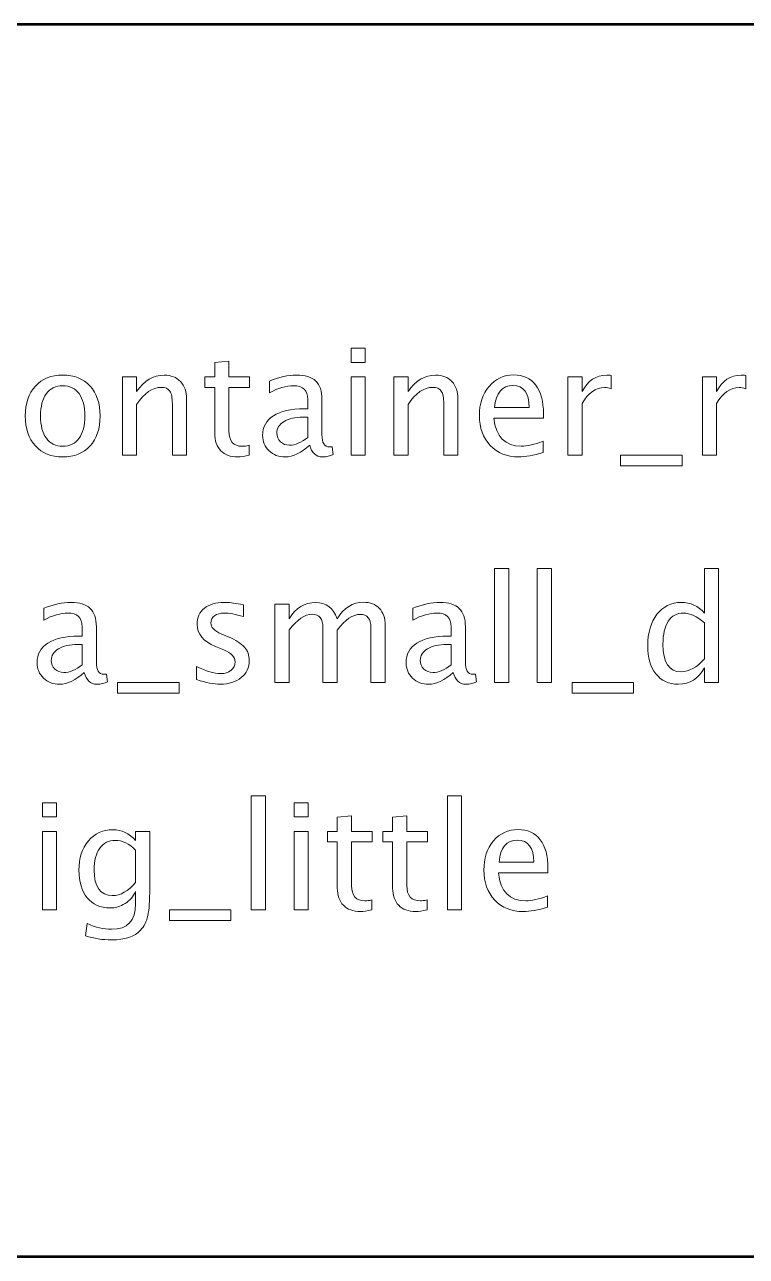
# Model space of a CAD drawing. Header units: centimetres. Extents: x -13.7 to 13.7, y -3.1 to 3.1.
# Drawn here: x -7.059 to -4.304, y -2.35 to 2.35 of the extents above; entities that cross this region are included whole.
import ezdxf

# ---------------------------------------------------------------- set-up
doc = ezdxf.new("R2010")
doc.units = ezdxf.units.CM
doc.header["$MEASUREMENT"] = 0
doc.layers.add('Layer 1', color=7, linetype='Continuous')

msp = doc.modelspace()

# ---------------------------------------------------------------- linework, layer by layer
at = {"layer": 'Layer 1', "lineweight": 53}
msp.add_open_spline([(-13.725, -1.85), (-13.725, -1.85), (-13.725, 1.85), (-13.725, 1.85), (-13.725, 1.85), (-13.725, 2.12614), (-13.50114, 2.35), (-13.225, 2.35), (-13.225, 2.35), (-13.225, 2.35), (-2.025, 2.35), (-2.025, 2.35), (-2.025, 2.35), (-1.74886, 2.35), (-1.525, 2.12614), (-1.525, 1.85), (-1.525, 1.85), (-1.525, 1.85), (-1.525, -1.85), (-1.525, -1.85), (-1.525, -1.85), (-1.525, -2.12614), (-1.74886, -2.35), (-2.025, -2.35), (-2.025, -2.35), (-2.025, -2.35), (-13.225, -2.35), (-13.225, -2.35), (-13.225, -2.35), (-13.50114, -2.35), (-13.725, -2.12614), (-13.725, -1.85)], degree=3, knots=[0, 0, 0, 0, 0.1111111, 0.1111111, 0.1111111, 0.1111111, 0.2222222, 0.2222222, 0.2222222, 0.2222222, 0.3333333, 0.3333333, 0.3333333, 0.3333333, 0.4444444, 0.4444444, 0.4444444, 0.4444444, 0.5555556, 0.5555556, 0.5555556, 0.5555556, 0.6666667, 0.6666667, 0.6666667, 0.6666667, 0.7777778, 0.7777778, 0.7777778, 0.7777778, 1, 1, 1, 1], dxfattribs=at)
at = {"layer": 'Layer 1', "color": 5, "lineweight": 9}
for points, knots in [([(-5.81311, 1.06123), (-5.81311, 1.06123), (-5.81311, 1.11542), (-5.81311, 1.11542), (-5.81311, 1.11542), (-5.81311, 1.11542), (-5.75893, 1.11542), (-5.75893, 1.11542), (-5.75893, 1.11542), (-5.75893, 1.11542), (-5.75893, 1.06123), (-5.75893, 1.06123), (-5.75893, 1.06123), (-5.75893, 1.06123), (-5.81311, 1.06123), (-5.81311, 1.06123)], [0, 0, 0, 0, 0.2, 0.2, 0.2, 0.2, 0.4, 0.4, 0.4, 0.4, 0.6, 0.6, 0.6, 0.6, 1, 1, 1, 1]), ([(-6.2021, 0.70742), (-6.21885, 0.70281), (-6.23343, 0.70056), (-6.24575, 0.70056), (-6.24575, 0.70056), (-6.27341, 0.70056), (-6.29495, 0.70846), (-6.31038, 0.72426), (-6.31038, 0.72426), (-6.3259, 0.74007), (-6.33362, 0.76199), (-6.33362, 0.79011), (-6.33362, 0.79011), (-6.33362, 0.79011), (-6.33362, 0.96584), (-6.33362, 0.96584), (-6.33362, 0.96584), (-6.33362, 0.96584), (-6.37106, 0.96584), (-6.37106, 0.96584), (-6.37106, 0.96584), (-6.37106, 0.96584), (-6.37106, 1.00648), (-6.37106, 1.00648), (-6.37106, 1.00648), (-6.37106, 1.00648), (-6.33362, 1.00648), (-6.33362, 1.00648), (-6.33362, 1.00648), (-6.33362, 1.00648), (-6.33362, 1.06058), (-6.33362, 1.06058), (-6.33362, 1.06058), (-6.33362, 1.06058), (-6.27943, 1.06575), (-6.27943, 1.06575), (-6.27943, 1.06575), (-6.27943, 1.06575), (-6.27943, 1.00648), (-6.27943, 1.00648), (-6.27943, 1.00648), (-6.27943, 1.00648), (-6.20097, 1.00648), (-6.20097, 1.00648), (-6.20097, 1.00648), (-6.20097, 1.00648), (-6.20097, 0.96584), (-6.20097, 0.96584), (-6.20097, 0.96584), (-6.20097, 0.96584), (-6.27943, 0.96584), (-6.27943, 0.96584), (-6.27943, 0.96584), (-6.27943, 0.96584), (-6.27943, 0.7999), (-6.27943, 0.7999), (-6.27943, 0.7999), (-6.27943, 0.76076), (-6.2624, 0.7412), (-6.22844, 0.7412), (-6.22844, 0.7412), (-6.2212, 0.7412), (-6.21245, 0.74242), (-6.2021, 0.74477), (-6.2021, 0.74477), (-6.2021, 0.74477), (-6.2021, 0.70742), (-6.2021, 0.70742)], [0, 0, 0, 0, 0.0555556, 0.0555556, 0.0555556, 0.0555556, 0.1111111, 0.1111111, 0.1111111, 0.1111111, 0.1666667, 0.1666667, 0.1666667, 0.1666667, 0.2222222, 0.2222222, 0.2222222, 0.2222222, 0.2777778, 0.2777778, 0.2777778, 0.2777778, 0.3333333, 0.3333333, 0.3333333, 0.3333333, 0.3888889, 0.3888889, 0.3888889, 0.3888889, 0.4444444, 0.4444444, 0.4444444, 0.4444444, 0.5, 0.5, 0.5, 0.5, 0.5555556, 0.5555556, 0.5555556, 0.5555556, 0.6111111, 0.6111111, 0.6111111, 0.6111111, 0.6666667, 0.6666667, 0.6666667, 0.6666667, 0.7222222, 0.7222222, 0.7222222, 0.7222222, 0.7777778, 0.7777778, 0.7777778, 0.7777778, 0.8333333, 0.8333333, 0.8333333, 0.8333333, 0.8888889, 0.8888889, 0.8888889, 0.8888889, 1, 1, 1, 1]), ([(-6.91386, 0.70056), (-6.95779, 0.70056), (-6.9926, 0.71457), (-7.01818, 0.74261), (-7.01818, 0.74261), (-7.04387, 0.77064), (-7.05666, 0.80874), (-7.05666, 0.85681), (-7.05666, 0.85681), (-7.05666, 0.90479), (-7.04387, 0.9428), (-7.01818, 0.97074), (-7.01818, 0.97074), (-6.9926, 0.99868), (-6.95779, 1.01269), (-6.91386, 1.01269), (-6.91386, 1.01269), (-6.86992, 1.01269), (-6.83512, 0.99868), (-6.80953, 0.97074), (-6.80953, 0.97074), (-6.78385, 0.9428), (-6.77105, 0.90479), (-6.77105, 0.85681), (-6.77105, 0.85681), (-6.77105, 0.80874), (-6.78385, 0.77064), (-6.80953, 0.74261), (-6.80953, 0.74261), (-6.83512, 0.71457), (-6.86992, 0.70056), (-6.91386, 0.70056)], [0, 0, 0, 0, 0.1111111, 0.1111111, 0.1111111, 0.1111111, 0.2222222, 0.2222222, 0.2222222, 0.2222222, 0.3333333, 0.3333333, 0.3333333, 0.3333333, 0.4444444, 0.4444444, 0.4444444, 0.4444444, 0.5555556, 0.5555556, 0.5555556, 0.5555556, 0.6666667, 0.6666667, 0.6666667, 0.6666667, 0.7777778, 0.7777778, 0.7777778, 0.7777778, 1, 1, 1, 1]), ([(-6.6862, 0.70733), (-6.6862, 0.70733), (-6.6862, 1.00648), (-6.6862, 1.00648), (-6.6862, 1.00648), (-6.6862, 1.00648), (-6.63202, 1.00648), (-6.63202, 1.00648), (-6.63202, 1.00648), (-6.63202, 1.00648), (-6.63202, 0.94995), (-6.63202, 0.94995), (-6.63202, 0.94995), (-6.60333, 0.99181), (-6.56814, 1.01269), (-6.52656, 1.01269), (-6.52656, 1.01269), (-6.50041, 1.01269), (-6.47962, 1.00451), (-6.46428, 0.98804), (-6.46428, 0.98804), (-6.44895, 0.97168), (-6.44124, 0.94957), (-6.44124, 0.92191), (-6.44124, 0.92191), (-6.44124, 0.92191), (-6.44124, 0.70733), (-6.44124, 0.70733), (-6.44124, 0.70733), (-6.44124, 0.70733), (-6.49542, 0.70733), (-6.49542, 0.70733), (-6.49542, 0.70733), (-6.49542, 0.70733), (-6.49542, 0.90423), (-6.49542, 0.90423), (-6.49542, 0.90423), (-6.49542, 0.92643), (-6.49872, 0.94223), (-6.50521, 0.95164), (-6.50521, 0.95164), (-6.51179, 0.96114), (-6.52261, 0.96584), (-6.53776, 0.96584), (-6.53776, 0.96584), (-6.57106, 0.96584), (-6.60248, 0.94411), (-6.63202, 0.90065), (-6.63202, 0.90065), (-6.63202, 0.90065), (-6.63202, 0.70733), (-6.63202, 0.70733), (-6.63202, 0.70733), (-6.63202, 0.70733), (-6.6862, 0.70733), (-6.6862, 0.70733)], [0, 0, 0, 0, 0.0666667, 0.0666667, 0.0666667, 0.0666667, 0.1333333, 0.1333333, 0.1333333, 0.1333333, 0.2, 0.2, 0.2, 0.2, 0.2666667, 0.2666667, 0.2666667, 0.2666667, 0.3333333, 0.3333333, 0.3333333, 0.3333333, 0.4, 0.4, 0.4, 0.4, 0.4666667, 0.4666667, 0.4666667, 0.4666667, 0.5333333, 0.5333333, 0.5333333, 0.5333333, 0.6, 0.6, 0.6, 0.6, 0.6666667, 0.6666667, 0.6666667, 0.6666667, 0.7333333, 0.7333333, 0.7333333, 0.7333333, 0.8, 0.8, 0.8, 0.8, 0.8666667, 0.8666667, 0.8666667, 0.8666667, 1, 1, 1, 1]), ([(-5.97059, 0.74543), (-6.00314, 0.71551), (-6.03446, 0.70056), (-6.06457, 0.70056), (-6.06457, 0.70056), (-6.08931, 0.70056), (-6.10991, 0.70827), (-6.12618, 0.72379), (-6.12618, 0.72379), (-6.14255, 0.73931), (-6.15074, 0.75888), (-6.15074, 0.78249), (-6.15074, 0.78249), (-6.15074, 0.81514), (-6.137, 0.84026), (-6.10953, 0.85775), (-6.10953, 0.85775), (-6.08206, 0.87525), (-6.04265, 0.884), (-5.99128, 0.884), (-5.99128, 0.884), (-5.99128, 0.884), (-5.97858, 0.884), (-5.97858, 0.884), (-5.97858, 0.884), (-5.97858, 0.884), (-5.97858, 0.92003), (-5.97858, 0.92003), (-5.97858, 0.92003), (-5.97858, 0.95474), (-5.99665, 0.97205), (-6.03286, 0.97205), (-6.03286, 0.97205), (-6.0609, 0.97205), (-6.09157, 0.96321), (-6.12477, 0.94552), (-6.12477, 0.94552), (-6.12477, 0.94552), (-6.12477, 0.99011), (-6.12477, 0.99011), (-6.12477, 0.99011), (-6.08827, 1.00517), (-6.05384, 1.01269), (-6.02158, 1.01269), (-6.02158, 1.01269), (-5.98837, 1.01269), (-5.96381, 1.00517), (-5.9481, 0.99002), (-5.9481, 0.99002), (-5.9323, 0.97487), (-5.9244, 0.95154), (-5.9244, 0.92003), (-5.9244, 0.92003), (-5.9244, 0.92003), (-5.9244, 0.78485), (-5.9244, 0.78485), (-5.9244, 0.78485), (-5.9244, 0.7539), (-5.9149, 0.73837), (-5.8958, 0.73837), (-5.8958, 0.73837), (-5.89345, 0.73837), (-5.88997, 0.73875), (-5.88536, 0.7395), (-5.88536, 0.7395), (-5.88536, 0.7395), (-5.8815, 0.7094), (-5.8815, 0.7094), (-5.8815, 0.7094), (-5.89382, 0.70347), (-5.90737, 0.70056), (-5.92223, 0.70056), (-5.92223, 0.70056), (-5.94754, 0.70056), (-5.96363, 0.71551), (-5.97059, 0.74543)], [0, 0, 0, 0, 0.05, 0.05, 0.05, 0.05, 0.1, 0.1, 0.1, 0.1, 0.15, 0.15, 0.15, 0.15, 0.2, 0.2, 0.2, 0.2, 0.25, 0.25, 0.25, 0.25, 0.3, 0.3, 0.3, 0.3, 0.35, 0.35, 0.35, 0.35, 0.4, 0.4, 0.4, 0.4, 0.45, 0.45, 0.45, 0.45, 0.5, 0.5, 0.5, 0.5, 0.55, 0.55, 0.55, 0.55, 0.6, 0.6, 0.6, 0.6, 0.65, 0.65, 0.65, 0.65, 0.7, 0.7, 0.7, 0.7, 0.75, 0.75, 0.75, 0.75, 0.8, 0.8, 0.8, 0.8, 0.85, 0.85, 0.85, 0.85, 0.9, 0.9, 0.9, 0.9, 1, 1, 1, 1]), ([(-5.81311, 0.70733), (-5.81311, 0.70733), (-5.81311, 1.00648), (-5.81311, 1.00648), (-5.81311, 1.00648), (-5.81311, 1.00648), (-5.75893, 1.00648), (-5.75893, 1.00648), (-5.75893, 1.00648), (-5.75893, 1.00648), (-5.75893, 0.70733), (-5.75893, 0.70733), (-5.75893, 0.70733), (-5.75893, 0.70733), (-5.81311, 0.70733), (-5.81311, 0.70733)], [0, 0, 0, 0, 0.2, 0.2, 0.2, 0.2, 0.4, 0.4, 0.4, 0.4, 0.6, 0.6, 0.6, 0.6, 1, 1, 1, 1]), ([(-5.64999, 0.70733), (-5.64999, 0.70733), (-5.64999, 1.00648), (-5.64999, 1.00648), (-5.64999, 1.00648), (-5.64999, 1.00648), (-5.59581, 1.00648), (-5.59581, 1.00648), (-5.59581, 1.00648), (-5.59581, 1.00648), (-5.59581, 0.94995), (-5.59581, 0.94995), (-5.59581, 0.94995), (-5.56712, 0.99181), (-5.53193, 1.01269), (-5.49035, 1.01269), (-5.49035, 1.01269), (-5.4642, 1.01269), (-5.44341, 1.00451), (-5.42807, 0.98804), (-5.42807, 0.98804), (-5.41274, 0.97168), (-5.40503, 0.94957), (-5.40503, 0.92191), (-5.40503, 0.92191), (-5.40503, 0.92191), (-5.40503, 0.70733), (-5.40503, 0.70733), (-5.40503, 0.70733), (-5.40503, 0.70733), (-5.45921, 0.70733), (-5.45921, 0.70733), (-5.45921, 0.70733), (-5.45921, 0.70733), (-5.45921, 0.90423), (-5.45921, 0.90423), (-5.45921, 0.90423), (-5.45921, 0.92643), (-5.46251, 0.94223), (-5.469, 0.95164), (-5.469, 0.95164), (-5.47558, 0.96114), (-5.4864, 0.96584), (-5.50155, 0.96584), (-5.50155, 0.96584), (-5.53485, 0.96584), (-5.56627, 0.94411), (-5.59581, 0.90065), (-5.59581, 0.90065), (-5.59581, 0.90065), (-5.59581, 0.70733), (-5.59581, 0.70733), (-5.59581, 0.70733), (-5.59581, 0.70733), (-5.64999, 0.70733), (-5.64999, 0.70733)], [0, 0, 0, 0, 0.0666667, 0.0666667, 0.0666667, 0.0666667, 0.1333333, 0.1333333, 0.1333333, 0.1333333, 0.2, 0.2, 0.2, 0.2, 0.2666667, 0.2666667, 0.2666667, 0.2666667, 0.3333333, 0.3333333, 0.3333333, 0.3333333, 0.4, 0.4, 0.4, 0.4, 0.4666667, 0.4666667, 0.4666667, 0.4666667, 0.5333333, 0.5333333, 0.5333333, 0.5333333, 0.6, 0.6, 0.6, 0.6, 0.6666667, 0.6666667, 0.6666667, 0.6666667, 0.7333333, 0.7333333, 0.7333333, 0.7333333, 0.8, 0.8, 0.8, 0.8, 0.8666667, 0.8666667, 0.8666667, 0.8666667, 1, 1, 1, 1]), ([(-5.0801, 0.71693), (-5.1165, 0.70601), (-5.14764, 0.70056), (-5.17361, 0.70056), (-5.17361, 0.70056), (-5.21791, 0.70056), (-5.25394, 0.71523), (-5.2817, 0.74449), (-5.2817, 0.74449), (-5.30945, 0.77375), (-5.32337, 0.81166), (-5.32337, 0.85832), (-5.32337, 0.85832), (-5.32337, 0.90357), (-5.31114, 0.94073), (-5.28659, 0.96979), (-5.28659, 0.96979), (-5.26203, 0.99877), (-5.23061, 1.01326), (-5.19233, 1.01326), (-5.19233, 1.01326), (-5.15611, 1.01326), (-5.12807, 1.00037), (-5.10832, 0.97459), (-5.10832, 0.97459), (-5.08856, 0.94882), (-5.07869, 0.91232), (-5.07869, 0.865), (-5.07869, 0.865), (-5.07869, 0.865), (-5.07897, 0.84844), (-5.07897, 0.84844), (-5.07897, 0.84844), (-5.07897, 0.84844), (-5.26806, 0.84844), (-5.26806, 0.84844), (-5.26806, 0.84844), (-5.26015, 0.77694), (-5.22525, 0.7412), (-5.16345, 0.7412), (-5.16345, 0.7412), (-5.14077, 0.7412), (-5.11302, 0.74759), (-5.0801, 0.76039), (-5.0801, 0.76039), (-5.0801, 0.76039), (-5.0801, 0.71693), (-5.0801, 0.71693)], [0, 0, 0, 0, 0.0769231, 0.0769231, 0.0769231, 0.0769231, 0.1538462, 0.1538462, 0.1538462, 0.1538462, 0.2307692, 0.2307692, 0.2307692, 0.2307692, 0.3076923, 0.3076923, 0.3076923, 0.3076923, 0.3846154, 0.3846154, 0.3846154, 0.3846154, 0.4615385, 0.4615385, 0.4615385, 0.4615385, 0.5384615, 0.5384615, 0.5384615, 0.5384615, 0.6153846, 0.6153846, 0.6153846, 0.6153846, 0.6923077, 0.6923077, 0.6923077, 0.6923077, 0.7692308, 0.7692308, 0.7692308, 0.7692308, 0.8461538, 0.8461538, 0.8461538, 0.8461538, 1, 1, 1, 1]), ([(-4.98517, 0.70733), (-4.98517, 0.70733), (-4.98517, 1.00648), (-4.98517, 1.00648), (-4.98517, 1.00648), (-4.98517, 1.00648), (-4.93099, 1.00648), (-4.93099, 1.00648), (-4.93099, 1.00648), (-4.93099, 1.00648), (-4.93099, 0.94995), (-4.93099, 0.94995), (-4.93099, 0.94995), (-4.90944, 0.99181), (-4.87821, 1.01269), (-4.8372, 1.01269), (-4.8372, 1.01269), (-4.83165, 1.01269), (-4.82581, 1.01222), (-4.81979, 1.01128), (-4.81979, 1.01128), (-4.81979, 1.01128), (-4.81979, 0.96058), (-4.81979, 0.96058), (-4.81979, 0.96058), (-4.8292, 0.96368), (-4.83748, 0.96528), (-4.84463, 0.96528), (-4.84463, 0.96528), (-4.87906, 0.96528), (-4.90785, 0.94496), (-4.93099, 0.90423), (-4.93099, 0.90423), (-4.93099, 0.90423), (-4.93099, 0.70733), (-4.93099, 0.70733), (-4.93099, 0.70733), (-4.93099, 0.70733), (-4.98517, 0.70733), (-4.98517, 0.70733)], [0, 0, 0, 0, 0.0909091, 0.0909091, 0.0909091, 0.0909091, 0.1818182, 0.1818182, 0.1818182, 0.1818182, 0.2727273, 0.2727273, 0.2727273, 0.2727273, 0.3636364, 0.3636364, 0.3636364, 0.3636364, 0.4545455, 0.4545455, 0.4545455, 0.4545455, 0.5454545, 0.5454545, 0.5454545, 0.5454545, 0.6363636, 0.6363636, 0.6363636, 0.6363636, 0.7272727, 0.7272727, 0.7272727, 0.7272727, 0.8181818, 0.8181818, 0.8181818, 0.8181818, 1, 1, 1, 1]), ([(-4.472, 0.70733), (-4.472, 0.70733), (-4.472, 1.00648), (-4.472, 1.00648), (-4.472, 1.00648), (-4.472, 1.00648), (-4.41782, 1.00648), (-4.41782, 1.00648), (-4.41782, 1.00648), (-4.41782, 1.00648), (-4.41782, 0.94995), (-4.41782, 0.94995), (-4.41782, 0.94995), (-4.39627, 0.99181), (-4.36504, 1.01269), (-4.32403, 1.01269), (-4.32403, 1.01269), (-4.31848, 1.01269), (-4.31264, 1.01222), (-4.30662, 1.01128), (-4.30662, 1.01128), (-4.30662, 1.01128), (-4.30662, 0.96058), (-4.30662, 0.96058), (-4.30662, 0.96058), (-4.31603, 0.96368), (-4.32431, 0.96528), (-4.33146, 0.96528), (-4.33146, 0.96528), (-4.36589, 0.96528), (-4.39468, 0.94496), (-4.41782, 0.90423), (-4.41782, 0.90423), (-4.41782, 0.90423), (-4.41782, 0.70733), (-4.41782, 0.70733), (-4.41782, 0.70733), (-4.41782, 0.70733), (-4.472, 0.70733), (-4.472, 0.70733)], [0, 0, 0, 0, 0.0909091, 0.0909091, 0.0909091, 0.0909091, 0.1818182, 0.1818182, 0.1818182, 0.1818182, 0.2727273, 0.2727273, 0.2727273, 0.2727273, 0.3636364, 0.3636364, 0.3636364, 0.3636364, 0.4545455, 0.4545455, 0.4545455, 0.4545455, 0.5454545, 0.5454545, 0.5454545, 0.5454545, 0.6363636, 0.6363636, 0.6363636, 0.6363636, 0.7272727, 0.7272727, 0.7272727, 0.7272727, 0.8181818, 0.8181818, 0.8181818, 0.8181818, 1, 1, 1, 1]), ([(-6.91395, 0.7412), (-6.88714, 0.7412), (-6.86626, 0.75126), (-6.85139, 0.77149), (-6.85139, 0.77149), (-6.83662, 0.79162), (-6.82919, 0.82012), (-6.82919, 0.85681), (-6.82919, 0.85681), (-6.82919, 0.89341), (-6.83662, 0.92182), (-6.85139, 0.94195), (-6.85139, 0.94195), (-6.86626, 0.96199), (-6.88714, 0.97205), (-6.91395, 0.97205), (-6.91395, 0.97205), (-6.94086, 0.97205), (-6.96174, 0.96199), (-6.97642, 0.94195), (-6.97642, 0.94195), (-6.99119, 0.92182), (-6.99852, 0.89341), (-6.99852, 0.85681), (-6.99852, 0.85681), (-6.99852, 0.82012), (-6.99119, 0.79162), (-6.97642, 0.77149), (-6.97642, 0.77149), (-6.96174, 0.75126), (-6.94086, 0.7412), (-6.91395, 0.7412)], [0, 0, 0, 0, 0.1111111, 0.1111111, 0.1111111, 0.1111111, 0.2222222, 0.2222222, 0.2222222, 0.2222222, 0.3333333, 0.3333333, 0.3333333, 0.3333333, 0.4444444, 0.4444444, 0.4444444, 0.4444444, 0.5555556, 0.5555556, 0.5555556, 0.5555556, 0.6666667, 0.6666667, 0.6666667, 0.6666667, 0.7777778, 0.7777778, 0.7777778, 0.7777778, 1, 1, 1, 1]), ([(-5.26523, 0.88908), (-5.26523, 0.88908), (-5.13315, 0.88908), (-5.13315, 0.88908), (-5.13315, 0.88908), (-5.13315, 0.94477), (-5.15394, 0.97262), (-5.19543, 0.97262), (-5.19543, 0.97262), (-5.2372, 0.97262), (-5.26044, 0.94477), (-5.26523, 0.88908)], [0, 0, 0, 0, 0.25, 0.25, 0.25, 0.25, 0.5, 0.5, 0.5, 0.5, 1, 1, 1, 1]), ([(-5.97858, 0.77497), (-5.97858, 0.77497), (-5.97858, 0.85183), (-5.97858, 0.85183), (-5.97858, 0.85183), (-5.97858, 0.85183), (-5.99599, 0.85239), (-5.99599, 0.85239), (-5.99599, 0.85239), (-6.02609, 0.85239), (-6.05036, 0.84684), (-6.06889, 0.83574), (-6.06889, 0.83574), (-6.08733, 0.82455), (-6.09655, 0.80978), (-6.09655, 0.79134), (-6.09655, 0.79134), (-6.09655, 0.77845), (-6.09194, 0.76754), (-6.08282, 0.7586), (-6.08282, 0.7586), (-6.0736, 0.74966), (-6.0624, 0.74515), (-6.04914, 0.74515), (-6.04914, 0.74515), (-6.02656, 0.74515), (-6.00304, 0.75512), (-5.97858, 0.77497)], [0, 0, 0, 0, 0.125, 0.125, 0.125, 0.125, 0.25, 0.25, 0.25, 0.25, 0.375, 0.375, 0.375, 0.375, 0.5, 0.5, 0.5, 0.5, 0.625, 0.625, 0.625, 0.625, 0.75, 0.75, 0.75, 0.75, 1, 1, 1, 1]), ([(-4.7847, 0.66669), (-4.7847, 0.66669), (-4.7847, 0.70733), (-4.7847, 0.70733), (-4.7847, 0.70733), (-4.7847, 0.70733), (-4.5499, 0.70733), (-4.5499, 0.70733), (-4.5499, 0.70733), (-4.5499, 0.70733), (-4.5499, 0.66669), (-4.5499, 0.66669), (-4.5499, 0.66669), (-4.5499, 0.66669), (-4.7847, 0.66669), (-4.7847, 0.66669)], [0, 0, 0, 0, 0.2, 0.2, 0.2, 0.2, 0.4, 0.4, 0.4, 0.4, 0.6, 0.6, 0.6, 0.6, 1, 1, 1, 1]), ([(-5.26545, -0.16002), (-5.26545, -0.16002), (-5.26545, 0.27516), (-5.26545, 0.27516), (-5.26545, 0.27516), (-5.26545, 0.27516), (-5.21127, 0.27516), (-5.21127, 0.27516), (-5.21127, 0.27516), (-5.21127, 0.27516), (-5.21127, -0.16002), (-5.21127, -0.16002), (-5.21127, -0.16002), (-5.21127, -0.16002), (-5.26545, -0.16002), (-5.26545, -0.16002)], [0, 0, 0, 0, 0.2, 0.2, 0.2, 0.2, 0.4, 0.4, 0.4, 0.4, 0.6, 0.6, 0.6, 0.6, 1, 1, 1, 1]), ([(-5.10233, -0.16002), (-5.10233, -0.16002), (-5.10233, 0.27516), (-5.10233, 0.27516), (-5.10233, 0.27516), (-5.10233, 0.27516), (-5.04815, 0.27516), (-5.04815, 0.27516), (-5.04815, 0.27516), (-5.04815, 0.27516), (-5.04815, -0.16002), (-5.04815, -0.16002), (-5.04815, -0.16002), (-5.04815, -0.16002), (-5.10233, -0.16002), (-5.10233, -0.16002)], [0, 0, 0, 0, 0.2, 0.2, 0.2, 0.2, 0.4, 0.4, 0.4, 0.4, 0.6, 0.6, 0.6, 0.6, 1, 1, 1, 1]), ([(-4.46452, -0.16002), (-4.46452, -0.16002), (-4.46452, -0.10386), (-4.46452, -0.10386), (-4.46452, -0.10386), (-4.48663, -0.14581), (-4.51993, -0.16679), (-4.56443, -0.16679), (-4.56443, -0.16679), (-4.60055, -0.16679), (-4.62896, -0.15372), (-4.64966, -0.12747), (-4.64966, -0.12747), (-4.67035, -0.10122), (-4.6807, -0.06538), (-4.6807, -0.01994), (-4.6807, -0.01994), (-4.6807, 0.02973), (-4.66894, 0.06971), (-4.64552, 0.1), (-4.64552, 0.1), (-4.622, 0.1302), (-4.59114, 0.14534), (-4.55285, 0.14534), (-4.55285, 0.14534), (-4.51739, 0.14534), (-4.48785, 0.1318), (-4.46452, 0.10461), (-4.46452, 0.10461), (-4.46452, 0.10461), (-4.46452, 0.27516), (-4.46452, 0.27516), (-4.46452, 0.27516), (-4.46452, 0.27516), (-4.41033, 0.27516), (-4.41033, 0.27516), (-4.41033, 0.27516), (-4.41033, 0.27516), (-4.41033, -0.16002), (-4.41033, -0.16002), (-4.41033, -0.16002), (-4.41033, -0.16002), (-4.46452, -0.16002), (-4.46452, -0.16002)], [0, 0, 0, 0, 0.0833333, 0.0833333, 0.0833333, 0.0833333, 0.1666667, 0.1666667, 0.1666667, 0.1666667, 0.25, 0.25, 0.25, 0.25, 0.3333333, 0.3333333, 0.3333333, 0.3333333, 0.4166667, 0.4166667, 0.4166667, 0.4166667, 0.5, 0.5, 0.5, 0.5, 0.5833333, 0.5833333, 0.5833333, 0.5833333, 0.6666667, 0.6666667, 0.6666667, 0.6666667, 0.75, 0.75, 0.75, 0.75, 0.8333333, 0.8333333, 0.8333333, 0.8333333, 1, 1, 1, 1]), ([(-6.83158, -0.12192), (-6.86413, -0.15184), (-6.89545, -0.16679), (-6.92556, -0.16679), (-6.92556, -0.16679), (-6.9503, -0.16679), (-6.9709, -0.15908), (-6.98717, -0.14356), (-6.98717, -0.14356), (-7.00354, -0.12804), (-7.01173, -0.10847), (-7.01173, -0.08486), (-7.01173, -0.08486), (-7.01173, -0.05221), (-6.99799, -0.02709), (-6.97052, -0.0096), (-6.97052, -0.0096), (-6.94305, 0.0079), (-6.90364, 0.01665), (-6.85227, 0.01665), (-6.85227, 0.01665), (-6.85227, 0.01665), (-6.83957, 0.01665), (-6.83957, 0.01665), (-6.83957, 0.01665), (-6.83957, 0.01665), (-6.83957, 0.05268), (-6.83957, 0.05268), (-6.83957, 0.05268), (-6.83957, 0.08739), (-6.85764, 0.1047), (-6.89385, 0.1047), (-6.89385, 0.1047), (-6.92189, 0.1047), (-6.95256, 0.09586), (-6.98576, 0.07817), (-6.98576, 0.07817), (-6.98576, 0.07817), (-6.98576, 0.12276), (-6.98576, 0.12276), (-6.98576, 0.12276), (-6.94926, 0.13782), (-6.91483, 0.14534), (-6.88257, 0.14534), (-6.88257, 0.14534), (-6.84936, 0.14534), (-6.8248, 0.13782), (-6.80909, 0.12267), (-6.80909, 0.12267), (-6.79329, 0.10752), (-6.78539, 0.08419), (-6.78539, 0.05268), (-6.78539, 0.05268), (-6.78539, 0.05268), (-6.78539, -0.0825), (-6.78539, -0.0825), (-6.78539, -0.0825), (-6.78539, -0.11345), (-6.77589, -0.12898), (-6.75679, -0.12898), (-6.75679, -0.12898), (-6.75444, -0.12898), (-6.75096, -0.1286), (-6.74635, -0.12785), (-6.74635, -0.12785), (-6.74635, -0.12785), (-6.74249, -0.15795), (-6.74249, -0.15795), (-6.74249, -0.15795), (-6.75481, -0.16388), (-6.76836, -0.16679), (-6.78322, -0.16679), (-6.78322, -0.16679), (-6.80853, -0.16679), (-6.82462, -0.15184), (-6.83158, -0.12192)], [0, 0, 0, 0, 0.05, 0.05, 0.05, 0.05, 0.1, 0.1, 0.1, 0.1, 0.15, 0.15, 0.15, 0.15, 0.2, 0.2, 0.2, 0.2, 0.25, 0.25, 0.25, 0.25, 0.3, 0.3, 0.3, 0.3, 0.35, 0.35, 0.35, 0.35, 0.4, 0.4, 0.4, 0.4, 0.45, 0.45, 0.45, 0.45, 0.5, 0.5, 0.5, 0.5, 0.55, 0.55, 0.55, 0.55, 0.6, 0.6, 0.6, 0.6, 0.65, 0.65, 0.65, 0.65, 0.7, 0.7, 0.7, 0.7, 0.75, 0.75, 0.75, 0.75, 0.8, 0.8, 0.8, 0.8, 0.85, 0.85, 0.85, 0.85, 0.9, 0.9, 0.9, 0.9, 1, 1, 1, 1]), ([(-6.40261, -0.1493), (-6.40261, -0.1493), (-6.40261, -0.09962), (-6.40261, -0.09962), (-6.40261, -0.09962), (-6.36714, -0.11731), (-6.33638, -0.12615), (-6.31013, -0.12615), (-6.31013, -0.12615), (-6.29452, -0.12615), (-6.28154, -0.12192), (-6.27128, -0.11345), (-6.27128, -0.11345), (-6.26103, -0.10508), (-6.25585, -0.09454), (-6.25585, -0.08185), (-6.25585, -0.08185), (-6.25585, -0.06331), (-6.27025, -0.04798), (-6.29903, -0.03584), (-6.29903, -0.03584), (-6.29903, -0.03584), (-6.33074, -0.02239), (-6.33074, -0.02239), (-6.33074, -0.02239), (-6.37749, -0.00301), (-6.40091, 0.02502), (-6.40091, 0.06143), (-6.40091, 0.06143), (-6.40091, 0.08749), (-6.3917, 0.10799), (-6.37326, 0.12295), (-6.37326, 0.12295), (-6.35482, 0.13791), (-6.32951, 0.14534), (-6.29743, 0.14534), (-6.29743, 0.14534), (-6.28078, 0.14534), (-6.26009, 0.14308), (-6.23553, 0.13847), (-6.23553, 0.13847), (-6.23553, 0.13847), (-6.22425, 0.13631), (-6.22425, 0.13631), (-6.22425, 0.13631), (-6.22425, 0.13631), (-6.22425, 0.09116), (-6.22425, 0.09116), (-6.22425, 0.09116), (-6.25444, 0.10019), (-6.27853, 0.1047), (-6.29649, 0.1047), (-6.29649, 0.1047), (-6.3123, 0.1047), (-6.32481, 0.10122), (-6.33431, 0.09435), (-6.33431, 0.09435), (-6.34372, 0.08749), (-6.34842, 0.07827), (-6.34842, 0.0667), (-6.34842, 0.0667), (-6.34842, 0.05042), (-6.33525, 0.03659), (-6.30882, 0.0254), (-6.30882, 0.0254), (-6.30882, 0.0254), (-6.28276, 0.01439), (-6.28276, 0.01439), (-6.28276, 0.01439), (-6.25322, 0.00197), (-6.23234, -0.0112), (-6.22011, -0.02502), (-6.22011, -0.02502), (-6.20778, -0.03885), (-6.20167, -0.05616), (-6.20167, -0.07686), (-6.20167, -0.07686), (-6.20167, -0.10311), (-6.21202, -0.12465), (-6.23281, -0.14149), (-6.23281, -0.14149), (-6.2535, -0.15833), (-6.28003, -0.16679), (-6.3123, -0.16679), (-6.3123, -0.16679), (-6.33713, -0.16679), (-6.36714, -0.16096), (-6.40261, -0.1493)], [0, 0, 0, 0, 0.0434783, 0.0434783, 0.0434783, 0.0434783, 0.0869565, 0.0869565, 0.0869565, 0.0869565, 0.1304348, 0.1304348, 0.1304348, 0.1304348, 0.173913, 0.173913, 0.173913, 0.173913, 0.2173913, 0.2173913, 0.2173913, 0.2173913, 0.2608696, 0.2608696, 0.2608696, 0.2608696, 0.3043478, 0.3043478, 0.3043478, 0.3043478, 0.3478261, 0.3478261, 0.3478261, 0.3478261, 0.3913043, 0.3913043, 0.3913043, 0.3913043, 0.4347826, 0.4347826, 0.4347826, 0.4347826, 0.4782609, 0.4782609, 0.4782609, 0.4782609, 0.5217391, 0.5217391, 0.5217391, 0.5217391, 0.5652174, 0.5652174, 0.5652174, 0.5652174, 0.6086957, 0.6086957, 0.6086957, 0.6086957, 0.6521739, 0.6521739, 0.6521739, 0.6521739, 0.6956522, 0.6956522, 0.6956522, 0.6956522, 0.7391304, 0.7391304, 0.7391304, 0.7391304, 0.7826087, 0.7826087, 0.7826087, 0.7826087, 0.826087, 0.826087, 0.826087, 0.826087, 0.8695652, 0.8695652, 0.8695652, 0.8695652, 0.9130435, 0.9130435, 0.9130435, 0.9130435, 1, 1, 1, 1]), ([(-6.10411, -0.16002), (-6.10411, -0.16002), (-6.10411, 0.13913), (-6.10411, 0.13913), (-6.10411, 0.13913), (-6.10411, 0.13913), (-6.04993, 0.13913), (-6.04993, 0.13913), (-6.04993, 0.13913), (-6.04993, 0.13913), (-6.04993, 0.0826), (-6.04993, 0.0826), (-6.04993, 0.0826), (-6.02349, 0.12446), (-5.98963, 0.14534), (-5.94814, 0.14534), (-5.94814, 0.14534), (-5.90816, 0.14534), (-5.88097, 0.12446), (-5.86648, 0.0826), (-5.86648, 0.0826), (-5.8408, 0.12483), (-5.80731, 0.14591), (-5.7662, 0.14591), (-5.7662, 0.14591), (-5.73996, 0.14591), (-5.71954, 0.13819), (-5.70496, 0.12267), (-5.70496, 0.12267), (-5.69038, 0.10715), (-5.68304, 0.08542), (-5.68304, 0.05748), (-5.68304, 0.05748), (-5.68304, 0.05748), (-5.68304, -0.16002), (-5.68304, -0.16002), (-5.68304, -0.16002), (-5.68304, -0.16002), (-5.73723, -0.16002), (-5.73723, -0.16002), (-5.73723, -0.16002), (-5.73723, -0.16002), (-5.73723, 0.04854), (-5.73723, 0.04854), (-5.73723, 0.04854), (-5.73723, 0.0826), (-5.75077, 0.09962), (-5.77787, 0.09962), (-5.77787, 0.09962), (-5.806, 0.09962), (-5.83553, 0.07977), (-5.86648, 0.03998), (-5.86648, 0.03998), (-5.86648, 0.03998), (-5.86648, -0.16002), (-5.86648, -0.16002), (-5.86648, -0.16002), (-5.86648, -0.16002), (-5.92067, -0.16002), (-5.92067, -0.16002), (-5.92067, -0.16002), (-5.92067, -0.16002), (-5.92067, 0.04873), (-5.92067, 0.04873), (-5.92067, 0.04873), (-5.92067, 0.08307), (-5.93441, 0.10019), (-5.96197, 0.10019), (-5.96197, 0.10019), (-5.98934, 0.10019), (-6.0187, 0.08024), (-6.04993, 0.04026), (-6.04993, 0.04026), (-6.04993, 0.04026), (-6.04993, -0.16002), (-6.04993, -0.16002), (-6.04993, -0.16002), (-6.04993, -0.16002), (-6.10411, -0.16002), (-6.10411, -0.16002)], [0, 0, 0, 0, 0.047619, 0.047619, 0.047619, 0.047619, 0.0952381, 0.0952381, 0.0952381, 0.0952381, 0.1428571, 0.1428571, 0.1428571, 0.1428571, 0.1904762, 0.1904762, 0.1904762, 0.1904762, 0.2380952, 0.2380952, 0.2380952, 0.2380952, 0.2857143, 0.2857143, 0.2857143, 0.2857143, 0.3333333, 0.3333333, 0.3333333, 0.3333333, 0.3809524, 0.3809524, 0.3809524, 0.3809524, 0.4285714, 0.4285714, 0.4285714, 0.4285714, 0.4761905, 0.4761905, 0.4761905, 0.4761905, 0.5238095, 0.5238095, 0.5238095, 0.5238095, 0.5714286, 0.5714286, 0.5714286, 0.5714286, 0.6190476, 0.6190476, 0.6190476, 0.6190476, 0.6666667, 0.6666667, 0.6666667, 0.6666667, 0.7142857, 0.7142857, 0.7142857, 0.7142857, 0.7619048, 0.7619048, 0.7619048, 0.7619048, 0.8095238, 0.8095238, 0.8095238, 0.8095238, 0.8571429, 0.8571429, 0.8571429, 0.8571429, 0.9047619, 0.9047619, 0.9047619, 0.9047619, 1, 1, 1, 1]), ([(-5.42293, -0.12192), (-5.45548, -0.15184), (-5.4868, -0.16679), (-5.51691, -0.16679), (-5.51691, -0.16679), (-5.54165, -0.16679), (-5.56225, -0.15908), (-5.57852, -0.14356), (-5.57852, -0.14356), (-5.59489, -0.12804), (-5.60308, -0.10847), (-5.60308, -0.08486), (-5.60308, -0.08486), (-5.60308, -0.05221), (-5.58934, -0.02709), (-5.56187, -0.0096), (-5.56187, -0.0096), (-5.5344, 0.0079), (-5.49499, 0.01665), (-5.44362, 0.01665), (-5.44362, 0.01665), (-5.44362, 0.01665), (-5.43092, 0.01665), (-5.43092, 0.01665), (-5.43092, 0.01665), (-5.43092, 0.01665), (-5.43092, 0.05268), (-5.43092, 0.05268), (-5.43092, 0.05268), (-5.43092, 0.08739), (-5.44899, 0.1047), (-5.4852, 0.1047), (-5.4852, 0.1047), (-5.51324, 0.1047), (-5.54391, 0.09586), (-5.57711, 0.07817), (-5.57711, 0.07817), (-5.57711, 0.07817), (-5.57711, 0.12276), (-5.57711, 0.12276), (-5.57711, 0.12276), (-5.54061, 0.13782), (-5.50618, 0.14534), (-5.47392, 0.14534), (-5.47392, 0.14534), (-5.44071, 0.14534), (-5.41615, 0.13782), (-5.40044, 0.12267), (-5.40044, 0.12267), (-5.38464, 0.10752), (-5.37674, 0.08419), (-5.37674, 0.05268), (-5.37674, 0.05268), (-5.37674, 0.05268), (-5.37674, -0.0825), (-5.37674, -0.0825), (-5.37674, -0.0825), (-5.37674, -0.11345), (-5.36724, -0.12898), (-5.34814, -0.12898), (-5.34814, -0.12898), (-5.34579, -0.12898), (-5.34231, -0.1286), (-5.3377, -0.12785), (-5.3377, -0.12785), (-5.3377, -0.12785), (-5.33384, -0.15795), (-5.33384, -0.15795), (-5.33384, -0.15795), (-5.34616, -0.16388), (-5.35971, -0.16679), (-5.37457, -0.16679), (-5.37457, -0.16679), (-5.39988, -0.16679), (-5.41597, -0.15184), (-5.42293, -0.12192)], [0, 0, 0, 0, 0.05, 0.05, 0.05, 0.05, 0.1, 0.1, 0.1, 0.1, 0.15, 0.15, 0.15, 0.15, 0.2, 0.2, 0.2, 0.2, 0.25, 0.25, 0.25, 0.25, 0.3, 0.3, 0.3, 0.3, 0.35, 0.35, 0.35, 0.35, 0.4, 0.4, 0.4, 0.4, 0.45, 0.45, 0.45, 0.45, 0.5, 0.5, 0.5, 0.5, 0.55, 0.55, 0.55, 0.55, 0.6, 0.6, 0.6, 0.6, 0.65, 0.65, 0.65, 0.65, 0.7, 0.7, 0.7, 0.7, 0.75, 0.75, 0.75, 0.75, 0.8, 0.8, 0.8, 0.8, 0.85, 0.85, 0.85, 0.85, 0.9, 0.9, 0.9, 0.9, 1, 1, 1, 1]), ([(-4.46452, 0.06754), (-4.49265, 0.09228), (-4.51927, 0.1047), (-4.54448, 0.1047), (-4.54448, 0.1047), (-4.56932, 0.1047), (-4.58851, 0.09435), (-4.60215, 0.07356), (-4.60215, 0.07356), (-4.61579, 0.05287), (-4.62256, 0.02352), (-4.62256, -0.01449), (-4.62256, -0.01449), (-4.62256, -0.08439), (-4.59942, -0.11938), (-4.55304, -0.11938), (-4.55304, -0.11938), (-4.52294, -0.11938), (-4.4934, -0.10292), (-4.46452, -0.07009), (-4.46452, -0.07009), (-4.46452, -0.07009), (-4.46452, 0.06754), (-4.46452, 0.06754)], [0, 0, 0, 0, 0.1428571, 0.1428571, 0.1428571, 0.1428571, 0.2857143, 0.2857143, 0.2857143, 0.2857143, 0.4285714, 0.4285714, 0.4285714, 0.4285714, 0.5714286, 0.5714286, 0.5714286, 0.5714286, 0.7142857, 0.7142857, 0.7142857, 0.7142857, 1, 1, 1, 1]), ([(-6.83957, -0.09238), (-6.83957, -0.09238), (-6.83957, -0.01552), (-6.83957, -0.01552), (-6.83957, -0.01552), (-6.83957, -0.01552), (-6.85698, -0.01496), (-6.85698, -0.01496), (-6.85698, -0.01496), (-6.88708, -0.01496), (-6.91135, -0.02051), (-6.92988, -0.03161), (-6.92988, -0.03161), (-6.94832, -0.0428), (-6.95754, -0.05757), (-6.95754, -0.07601), (-6.95754, -0.07601), (-6.95754, -0.0889), (-6.95293, -0.09981), (-6.94381, -0.10875), (-6.94381, -0.10875), (-6.93459, -0.11769), (-6.92339, -0.1222), (-6.91013, -0.1222), (-6.91013, -0.1222), (-6.88755, -0.1222), (-6.86403, -0.11223), (-6.83957, -0.09238)], [0, 0, 0, 0, 0.125, 0.125, 0.125, 0.125, 0.25, 0.25, 0.25, 0.25, 0.375, 0.375, 0.375, 0.375, 0.5, 0.5, 0.5, 0.5, 0.625, 0.625, 0.625, 0.625, 0.75, 0.75, 0.75, 0.75, 1, 1, 1, 1]), ([(-5.43092, -0.09238), (-5.43092, -0.09238), (-5.43092, -0.01552), (-5.43092, -0.01552), (-5.43092, -0.01552), (-5.43092, -0.01552), (-5.44833, -0.01496), (-5.44833, -0.01496), (-5.44833, -0.01496), (-5.47843, -0.01496), (-5.5027, -0.02051), (-5.52123, -0.03161), (-5.52123, -0.03161), (-5.53967, -0.0428), (-5.54889, -0.05757), (-5.54889, -0.07601), (-5.54889, -0.07601), (-5.54889, -0.0889), (-5.54428, -0.09981), (-5.53516, -0.10875), (-5.53516, -0.10875), (-5.52594, -0.11769), (-5.51474, -0.1222), (-5.50148, -0.1222), (-5.50148, -0.1222), (-5.4789, -0.1222), (-5.45538, -0.11223), (-5.43092, -0.09238)], [0, 0, 0, 0, 0.125, 0.125, 0.125, 0.125, 0.25, 0.25, 0.25, 0.25, 0.375, 0.375, 0.375, 0.375, 0.5, 0.5, 0.5, 0.5, 0.625, 0.625, 0.625, 0.625, 0.75, 0.75, 0.75, 0.75, 1, 1, 1, 1]), ([(-6.70458, -0.20066), (-6.70458, -0.20066), (-6.70458, -0.16002), (-6.70458, -0.16002), (-6.70458, -0.16002), (-6.70458, -0.16002), (-6.46978, -0.16002), (-6.46978, -0.16002), (-6.46978, -0.16002), (-6.46978, -0.16002), (-6.46978, -0.20066), (-6.46978, -0.20066), (-6.46978, -0.20066), (-6.46978, -0.20066), (-6.70458, -0.20066), (-6.70458, -0.20066)], [0, 0, 0, 0, 0.2, 0.2, 0.2, 0.2, 0.4, 0.4, 0.4, 0.4, 0.6, 0.6, 0.6, 0.6, 1, 1, 1, 1]), ([(-4.96969, -0.20066), (-4.96969, -0.20066), (-4.96969, -0.16002), (-4.96969, -0.16002), (-4.96969, -0.16002), (-4.96969, -0.16002), (-4.73489, -0.16002), (-4.73489, -0.16002), (-4.73489, -0.16002), (-4.73489, -0.16002), (-4.73489, -0.20066), (-4.73489, -0.20066), (-4.73489, -0.20066), (-4.73489, -0.20066), (-4.96969, -0.20066), (-4.96969, -0.20066)], [0, 0, 0, 0, 0.2, 0.2, 0.2, 0.2, 0.4, 0.4, 0.4, 0.4, 0.6, 0.6, 0.6, 0.6, 1, 1, 1, 1]), ([(-6.19414, -1.02737), (-6.19414, -1.02737), (-6.19414, -0.59219), (-6.19414, -0.59219), (-6.19414, -0.59219), (-6.19414, -0.59219), (-6.13996, -0.59219), (-6.13996, -0.59219), (-6.13996, -0.59219), (-6.13996, -0.59219), (-6.13996, -1.02737), (-6.13996, -1.02737), (-6.13996, -1.02737), (-6.13996, -1.02737), (-6.19414, -1.02737), (-6.19414, -1.02737)], [0, 0, 0, 0, 0.2, 0.2, 0.2, 0.2, 0.4, 0.4, 0.4, 0.4, 0.6, 0.6, 0.6, 0.6, 1, 1, 1, 1]), ([(-5.4457, -1.02737), (-5.4457, -1.02737), (-5.4457, -0.59219), (-5.4457, -0.59219), (-5.4457, -0.59219), (-5.4457, -0.59219), (-5.39152, -0.59219), (-5.39152, -0.59219), (-5.39152, -0.59219), (-5.39152, -0.59219), (-5.39152, -1.02737), (-5.39152, -1.02737), (-5.39152, -1.02737), (-5.39152, -1.02737), (-5.4457, -1.02737), (-5.4457, -1.02737)], [0, 0, 0, 0, 0.2, 0.2, 0.2, 0.2, 0.4, 0.4, 0.4, 0.4, 0.6, 0.6, 0.6, 0.6, 1, 1, 1, 1]), ([(-6.99141, -0.67347), (-6.99141, -0.67347), (-6.99141, -0.61928), (-6.99141, -0.61928), (-6.99141, -0.61928), (-6.99141, -0.61928), (-6.93723, -0.61928), (-6.93723, -0.61928), (-6.93723, -0.61928), (-6.93723, -0.61928), (-6.93723, -0.67347), (-6.93723, -0.67347), (-6.93723, -0.67347), (-6.93723, -0.67347), (-6.99141, -0.67347), (-6.99141, -0.67347)], [0, 0, 0, 0, 0.2, 0.2, 0.2, 0.2, 0.4, 0.4, 0.4, 0.4, 0.6, 0.6, 0.6, 0.6, 1, 1, 1, 1]), ([(-6.03102, -0.67347), (-6.03102, -0.67347), (-6.03102, -0.61928), (-6.03102, -0.61928), (-6.03102, -0.61928), (-6.03102, -0.61928), (-5.97684, -0.61928), (-5.97684, -0.61928), (-5.97684, -0.61928), (-5.97684, -0.61928), (-5.97684, -0.67347), (-5.97684, -0.67347), (-5.97684, -0.67347), (-5.97684, -0.67347), (-6.03102, -0.67347), (-6.03102, -0.67347)], [0, 0, 0, 0, 0.2, 0.2, 0.2, 0.2, 0.4, 0.4, 0.4, 0.4, 0.6, 0.6, 0.6, 0.6, 1, 1, 1, 1]), ([(-5.73413, -1.02728), (-5.75088, -1.03189), (-5.76546, -1.03414), (-5.77778, -1.03414), (-5.77778, -1.03414), (-5.80544, -1.03414), (-5.82698, -1.02624), (-5.84241, -1.01044), (-5.84241, -1.01044), (-5.85793, -0.99463), (-5.86565, -0.97271), (-5.86565, -0.94459), (-5.86565, -0.94459), (-5.86565, -0.94459), (-5.86565, -0.76886), (-5.86565, -0.76886), (-5.86565, -0.76886), (-5.86565, -0.76886), (-5.90309, -0.76886), (-5.90309, -0.76886), (-5.90309, -0.76886), (-5.90309, -0.76886), (-5.90309, -0.72822), (-5.90309, -0.72822), (-5.90309, -0.72822), (-5.90309, -0.72822), (-5.86565, -0.72822), (-5.86565, -0.72822), (-5.86565, -0.72822), (-5.86565, -0.72822), (-5.86565, -0.67412), (-5.86565, -0.67412), (-5.86565, -0.67412), (-5.86565, -0.67412), (-5.81146, -0.66895), (-5.81146, -0.66895), (-5.81146, -0.66895), (-5.81146, -0.66895), (-5.81146, -0.72822), (-5.81146, -0.72822), (-5.81146, -0.72822), (-5.81146, -0.72822), (-5.733, -0.72822), (-5.733, -0.72822), (-5.733, -0.72822), (-5.733, -0.72822), (-5.733, -0.76886), (-5.733, -0.76886), (-5.733, -0.76886), (-5.733, -0.76886), (-5.81146, -0.76886), (-5.81146, -0.76886), (-5.81146, -0.76886), (-5.81146, -0.76886), (-5.81146, -0.9348), (-5.81146, -0.9348), (-5.81146, -0.9348), (-5.81146, -0.97394), (-5.79443, -0.9935), (-5.76047, -0.9935), (-5.76047, -0.9935), (-5.75323, -0.9935), (-5.74448, -0.99228), (-5.73413, -0.98993), (-5.73413, -0.98993), (-5.73413, -0.98993), (-5.73413, -1.02728), (-5.73413, -1.02728)], [0, 0, 0, 0, 0.0555556, 0.0555556, 0.0555556, 0.0555556, 0.1111111, 0.1111111, 0.1111111, 0.1111111, 0.1666667, 0.1666667, 0.1666667, 0.1666667, 0.2222222, 0.2222222, 0.2222222, 0.2222222, 0.2777778, 0.2777778, 0.2777778, 0.2777778, 0.3333333, 0.3333333, 0.3333333, 0.3333333, 0.3888889, 0.3888889, 0.3888889, 0.3888889, 0.4444444, 0.4444444, 0.4444444, 0.4444444, 0.5, 0.5, 0.5, 0.5, 0.5555556, 0.5555556, 0.5555556, 0.5555556, 0.6111111, 0.6111111, 0.6111111, 0.6111111, 0.6666667, 0.6666667, 0.6666667, 0.6666667, 0.7222222, 0.7222222, 0.7222222, 0.7222222, 0.7777778, 0.7777778, 0.7777778, 0.7777778, 0.8333333, 0.8333333, 0.8333333, 0.8333333, 0.8888889, 0.8888889, 0.8888889, 0.8888889, 1, 1, 1, 1]), ([(-5.52303, -1.02728), (-5.53978, -1.03189), (-5.55436, -1.03414), (-5.56668, -1.03414), (-5.56668, -1.03414), (-5.59434, -1.03414), (-5.61588, -1.02624), (-5.63131, -1.01044), (-5.63131, -1.01044), (-5.64683, -0.99463), (-5.65455, -0.97271), (-5.65455, -0.94459), (-5.65455, -0.94459), (-5.65455, -0.94459), (-5.65455, -0.76886), (-5.65455, -0.76886), (-5.65455, -0.76886), (-5.65455, -0.76886), (-5.69199, -0.76886), (-5.69199, -0.76886), (-5.69199, -0.76886), (-5.69199, -0.76886), (-5.69199, -0.72822), (-5.69199, -0.72822), (-5.69199, -0.72822), (-5.69199, -0.72822), (-5.65455, -0.72822), (-5.65455, -0.72822), (-5.65455, -0.72822), (-5.65455, -0.72822), (-5.65455, -0.67412), (-5.65455, -0.67412), (-5.65455, -0.67412), (-5.65455, -0.67412), (-5.60036, -0.66895), (-5.60036, -0.66895), (-5.60036, -0.66895), (-5.60036, -0.66895), (-5.60036, -0.72822), (-5.60036, -0.72822), (-5.60036, -0.72822), (-5.60036, -0.72822), (-5.5219, -0.72822), (-5.5219, -0.72822), (-5.5219, -0.72822), (-5.5219, -0.72822), (-5.5219, -0.76886), (-5.5219, -0.76886), (-5.5219, -0.76886), (-5.5219, -0.76886), (-5.60036, -0.76886), (-5.60036, -0.76886), (-5.60036, -0.76886), (-5.60036, -0.76886), (-5.60036, -0.9348), (-5.60036, -0.9348), (-5.60036, -0.9348), (-5.60036, -0.97394), (-5.58333, -0.9935), (-5.54937, -0.9935), (-5.54937, -0.9935), (-5.54213, -0.9935), (-5.53338, -0.99228), (-5.52303, -0.98993), (-5.52303, -0.98993), (-5.52303, -0.98993), (-5.52303, -1.02728), (-5.52303, -1.02728)], [0, 0, 0, 0, 0.0555556, 0.0555556, 0.0555556, 0.0555556, 0.1111111, 0.1111111, 0.1111111, 0.1111111, 0.1666667, 0.1666667, 0.1666667, 0.1666667, 0.2222222, 0.2222222, 0.2222222, 0.2222222, 0.2777778, 0.2777778, 0.2777778, 0.2777778, 0.3333333, 0.3333333, 0.3333333, 0.3333333, 0.3888889, 0.3888889, 0.3888889, 0.3888889, 0.4444444, 0.4444444, 0.4444444, 0.4444444, 0.5, 0.5, 0.5, 0.5, 0.5555556, 0.5555556, 0.5555556, 0.5555556, 0.6111111, 0.6111111, 0.6111111, 0.6111111, 0.6666667, 0.6666667, 0.6666667, 0.6666667, 0.7222222, 0.7222222, 0.7222222, 0.7222222, 0.7777778, 0.7777778, 0.7777778, 0.7777778, 0.8333333, 0.8333333, 0.8333333, 0.8333333, 0.8888889, 0.8888889, 0.8888889, 0.8888889, 1, 1, 1, 1]), ([(-6.99141, -1.02737), (-6.99141, -1.02737), (-6.99141, -0.72822), (-6.99141, -0.72822), (-6.99141, -0.72822), (-6.99141, -0.72822), (-6.93723, -0.72822), (-6.93723, -0.72822), (-6.93723, -0.72822), (-6.93723, -0.72822), (-6.93723, -1.02737), (-6.93723, -1.02737), (-6.93723, -1.02737), (-6.93723, -1.02737), (-6.99141, -1.02737), (-6.99141, -1.02737)], [0, 0, 0, 0, 0.2, 0.2, 0.2, 0.2, 0.4, 0.4, 0.4, 0.4, 0.6, 0.6, 0.6, 0.6, 1, 1, 1, 1]), ([(-6.82716, -1.12671), (-6.82716, -1.12671), (-6.82077, -1.07986), (-6.82077, -1.07986), (-6.82077, -1.07986), (-6.78935, -1.09454), (-6.75821, -1.10188), (-6.72745, -1.10188), (-6.72745, -1.10188), (-6.66639, -1.10188), (-6.63582, -1.06951), (-6.63582, -1.00489), (-6.63582, -1.00489), (-6.63582, -1.00489), (-6.63582, -0.95785), (-6.63582, -0.95785), (-6.63582, -0.95785), (-6.64523, -0.9777), (-6.65859, -0.99303), (-6.67599, -1.00404), (-6.67599, -1.00404), (-6.69339, -1.01505), (-6.71277, -1.0206), (-6.73413, -1.0206), (-6.73413, -1.0206), (-6.77034, -1.0206), (-6.79904, -1.00761), (-6.8202, -0.98165), (-6.8202, -0.98165), (-6.84137, -0.95569), (-6.852, -0.9205), (-6.852, -0.8761), (-6.852, -0.8761), (-6.852, -0.83066), (-6.83996, -0.7936), (-6.81588, -0.76491), (-6.81588, -0.76491), (-6.7917, -0.73631), (-6.76056, -0.72201), (-6.72227, -0.72201), (-6.72227, -0.72201), (-6.68878, -0.72201), (-6.6599, -0.73555), (-6.63582, -0.76274), (-6.63582, -0.76274), (-6.63582, -0.76274), (-6.63582, -0.72822), (-6.63582, -0.72822), (-6.63582, -0.72822), (-6.63582, -0.72822), (-6.58163, -0.72822), (-6.58163, -0.72822), (-6.58163, -0.72822), (-6.58163, -0.72822), (-6.58163, -0.94571), (-6.58163, -0.94571), (-6.58163, -0.94571), (-6.58163, -0.99247), (-6.58408, -1.02709), (-6.58897, -1.04957), (-6.58897, -1.04957), (-6.59377, -1.07205), (-6.60299, -1.09049), (-6.61635, -1.10479), (-6.61635, -1.10479), (-6.64005, -1.12991), (-6.67712, -1.14252), (-6.72745, -1.14252), (-6.72745, -1.14252), (-6.76197, -1.14252), (-6.79518, -1.13725), (-6.82716, -1.12671)], [0, 0, 0, 0, 0.0526316, 0.0526316, 0.0526316, 0.0526316, 0.1052632, 0.1052632, 0.1052632, 0.1052632, 0.1578947, 0.1578947, 0.1578947, 0.1578947, 0.2105263, 0.2105263, 0.2105263, 0.2105263, 0.2631579, 0.2631579, 0.2631579, 0.2631579, 0.3157895, 0.3157895, 0.3157895, 0.3157895, 0.3684211, 0.3684211, 0.3684211, 0.3684211, 0.4210526, 0.4210526, 0.4210526, 0.4210526, 0.4736842, 0.4736842, 0.4736842, 0.4736842, 0.5263158, 0.5263158, 0.5263158, 0.5263158, 0.5789474, 0.5789474, 0.5789474, 0.5789474, 0.6315789, 0.6315789, 0.6315789, 0.6315789, 0.6842105, 0.6842105, 0.6842105, 0.6842105, 0.7368421, 0.7368421, 0.7368421, 0.7368421, 0.7894737, 0.7894737, 0.7894737, 0.7894737, 0.8421053, 0.8421053, 0.8421053, 0.8421053, 0.8947368, 0.8947368, 0.8947368, 0.8947368, 1, 1, 1, 1]), ([(-6.03102, -1.02737), (-6.03102, -1.02737), (-6.03102, -0.72822), (-6.03102, -0.72822), (-6.03102, -0.72822), (-6.03102, -0.72822), (-5.97684, -0.72822), (-5.97684, -0.72822), (-5.97684, -0.72822), (-5.97684, -0.72822), (-5.97684, -1.02737), (-5.97684, -1.02737), (-5.97684, -1.02737), (-5.97684, -1.02737), (-6.03102, -1.02737), (-6.03102, -1.02737)], [0, 0, 0, 0, 0.2, 0.2, 0.2, 0.2, 0.4, 0.4, 0.4, 0.4, 0.6, 0.6, 0.6, 0.6, 1, 1, 1, 1]), ([(-5.06302, -1.01777), (-5.09942, -1.02869), (-5.13056, -1.03414), (-5.15653, -1.03414), (-5.15653, -1.03414), (-5.20083, -1.03414), (-5.23686, -1.01947), (-5.26462, -0.99021), (-5.26462, -0.99021), (-5.29237, -0.96095), (-5.30629, -0.92304), (-5.30629, -0.87638), (-5.30629, -0.87638), (-5.30629, -0.83113), (-5.29406, -0.79397), (-5.26951, -0.76491), (-5.26951, -0.76491), (-5.24495, -0.73593), (-5.21353, -0.72144), (-5.17525, -0.72144), (-5.17525, -0.72144), (-5.13903, -0.72144), (-5.11099, -0.73433), (-5.09124, -0.76011), (-5.09124, -0.76011), (-5.07148, -0.78588), (-5.06161, -0.82238), (-5.06161, -0.8697), (-5.06161, -0.8697), (-5.06161, -0.8697), (-5.06189, -0.88626), (-5.06189, -0.88626), (-5.06189, -0.88626), (-5.06189, -0.88626), (-5.25098, -0.88626), (-5.25098, -0.88626), (-5.25098, -0.88626), (-5.24307, -0.95776), (-5.20817, -0.9935), (-5.14637, -0.9935), (-5.14637, -0.9935), (-5.12369, -0.9935), (-5.09594, -0.98711), (-5.06302, -0.97431), (-5.06302, -0.97431), (-5.06302, -0.97431), (-5.06302, -1.01777), (-5.06302, -1.01777)], [0, 0, 0, 0, 0.0769231, 0.0769231, 0.0769231, 0.0769231, 0.1538462, 0.1538462, 0.1538462, 0.1538462, 0.2307692, 0.2307692, 0.2307692, 0.2307692, 0.3076923, 0.3076923, 0.3076923, 0.3076923, 0.3846154, 0.3846154, 0.3846154, 0.3846154, 0.4615385, 0.4615385, 0.4615385, 0.4615385, 0.5384615, 0.5384615, 0.5384615, 0.5384615, 0.6153846, 0.6153846, 0.6153846, 0.6153846, 0.6923077, 0.6923077, 0.6923077, 0.6923077, 0.7692308, 0.7692308, 0.7692308, 0.7692308, 0.8461538, 0.8461538, 0.8461538, 0.8461538, 1, 1, 1, 1]), ([(-6.63582, -0.92389), (-6.63582, -0.92389), (-6.63582, -0.79981), (-6.63582, -0.79981), (-6.63582, -0.79981), (-6.65971, -0.77507), (-6.68577, -0.76265), (-6.7139, -0.76265), (-6.7139, -0.76265), (-6.73892, -0.76265), (-6.75849, -0.77262), (-6.7726, -0.79266), (-6.7726, -0.79266), (-6.78681, -0.8126), (-6.79386, -0.84035), (-6.79386, -0.87572), (-6.79386, -0.87572), (-6.79386, -0.94073), (-6.77081, -0.97318), (-6.72462, -0.97318), (-6.72462, -0.97318), (-6.6932, -0.97318), (-6.66357, -0.95672), (-6.63582, -0.92389)], [0, 0, 0, 0, 0.1428571, 0.1428571, 0.1428571, 0.1428571, 0.2857143, 0.2857143, 0.2857143, 0.2857143, 0.4285714, 0.4285714, 0.4285714, 0.4285714, 0.5714286, 0.5714286, 0.5714286, 0.5714286, 0.7142857, 0.7142857, 0.7142857, 0.7142857, 1, 1, 1, 1]), ([(-5.24815, -0.84562), (-5.24815, -0.84562), (-5.11607, -0.84562), (-5.11607, -0.84562), (-5.11607, -0.84562), (-5.11607, -0.78993), (-5.13686, -0.76208), (-5.17835, -0.76208), (-5.17835, -0.76208), (-5.22012, -0.76208), (-5.24336, -0.78993), (-5.24815, -0.84562)], [0, 0, 0, 0, 0.25, 0.25, 0.25, 0.25, 0.5, 0.5, 0.5, 0.5, 1, 1, 1, 1]), ([(-6.50684, -1.06801), (-6.50684, -1.06801), (-6.50684, -1.02737), (-6.50684, -1.02737), (-6.50684, -1.02737), (-6.50684, -1.02737), (-6.27204, -1.02737), (-6.27204, -1.02737), (-6.27204, -1.02737), (-6.27204, -1.02737), (-6.27204, -1.06801), (-6.27204, -1.06801), (-6.27204, -1.06801), (-6.27204, -1.06801), (-6.50684, -1.06801), (-6.50684, -1.06801)], [0, 0, 0, 0, 0.2, 0.2, 0.2, 0.2, 0.4, 0.4, 0.4, 0.4, 0.6, 0.6, 0.6, 0.6, 1, 1, 1, 1])]:
    msp.add_open_spline(points, degree=3, knots=knots, dxfattribs=at)

doc.saveas('drawing.dxf')
